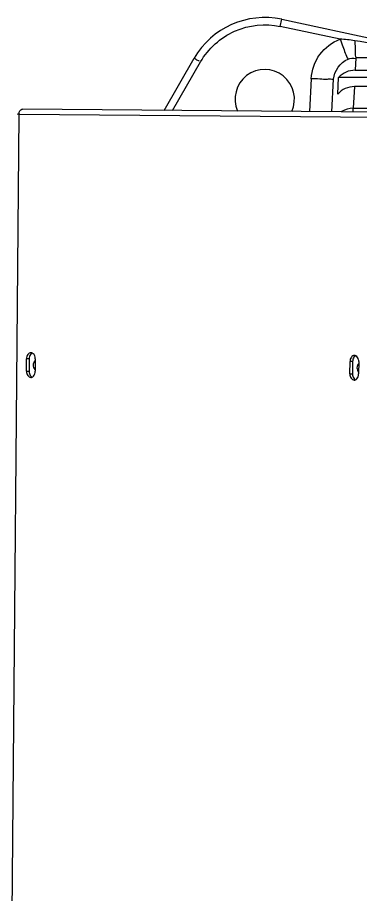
# Model space of a CAD drawing. Header units: millimetres. Extents: x 0 to 10500, y 0 to 7425.
# Drawn here: x 3142.7 to 3281.4, y 5733 to 6087.8 of the extents above; entities that cross this region are included whole.
import ezdxf

# ---------------------------------------------------------------- set-up
doc = ezdxf.new("R2010")
doc.units = ezdxf.units.MM
doc.header["$LTSCALE"] = 577.5
doc.layers.get('0').update_dxf_attribs({"linetype": 'CONTINUOUS'})

msp = doc.modelspace()

# ---------------------------------------------------------------- linework, layer by layer
at = {"color": 6, "linetype": 'Continuous'}
for p, q in [((3248.95, 6084.24), (3249.55, 6087.1)), ((3249.55, 6087.1), (3316.69, 6072.83)), ((3273.17, 6079.09), (3248.95, 6084.24)), ((3201.96, 6050.27), (3214.11, 6071.32)), ((3279.54, 6071.53), (3279.27, 6066.51)), ((3205.38, 6050.24), (3216.73, 6069.9)), ((3272.22, 6056.88), (3272.57, 6063.52)), ((3316.69, 6063.52), (3272.57, 6063.52)), ((3279.27, 6066.51), (3316.69, 6066.51)), ((3261.5, 6063.07), (3260.8, 6049.78)), ((3269.85, 6049.7), (3270.54, 6062.83)), ((3278.93, 6059.87), (3278.47, 6051.11)), ((3316.69, 6059.87), (3278.93, 6059.87)), ((3278.4, 6049.77), (3278.47, 6051.11)), ((3278.47, 6051.11), (3316.69, 6051.11))]:
    msp.add_line(p, q, dxfattribs=at)
at = {"color": 7, "linetype": 'Continuous'}
for p, q in [((3381.6, 6048.77), (3144.73, 6050.75)), ((3139.95, 5647.27), (3143.3, 6048.76)), ((3143.3, 6048.76), (3381.94, 6046.77)), ((3146.32, 5944.73), (3146.36, 5949.73)), ((3147.42, 5949.72), (3146.36, 5949.73)), ((3147.42, 5949.72), (3147.38, 5944.72)), ((3149.9, 5949.7), (3149.85, 5944.7)), ((3277.13, 5943.64), (3277.17, 5948.64)), ((3278.23, 5948.63), (3277.17, 5948.64)), ((3278.23, 5948.63), (3278.19, 5943.63)), ((3280.71, 5948.61), (3280.66, 5943.61)), ((3146.32, 5944.73), (3147.38, 5944.72)), ((3277.13, 5943.64), (3278.19, 5943.63))]:
    msp.add_line(p, q, dxfattribs=at)
at = {"color": 6, "linetype": 'Continuous'}
for radius, start, end in [(33, 78, 150), (12, 335.1742, 203.8248)]:
    msp.add_arc((3242.69, 6054.82), radius, start, end, dxfattribs=at)
at = {"color": 7, "linetype": 'Continuous'}
msp.add_arc((3146.09, 6048.73), 2.79, 176.111, 179.5154, dxfattribs=at)
at = {"color": 6, "linetype": 'Continuous'}
for centre in [(3279.27, 6057.54), (3278.93, 6050.9)]:
    msp.add_ellipse(centre, major_axis=(9, 0), ratio=0.996184, start_param=1.570796, end_param=2.411865, dxfattribs=at)
for points, knots in [([(3216.73, 6069.9), (3219.84, 6075.24), (3229.65, 6084.23), (3242.9, 6085.5), (3248.95, 6084.24)], [0, 0, 0, 0, 0.499957, 1, 1, 1, 1]), ([(3261.5, 6063.07), (3261.68, 6066.51), (3264.09, 6073.44), (3269.95, 6077.88), (3273.17, 6079.09)], [0, 0, 0, 0, 0.500025, 1, 1, 1, 1]), ([(3273.17, 6079.09), (3273.55, 6078.09), (3274.65, 6075.39), (3275.43, 6072.52), (3276.38, 6070.93)], [0, 0, 0, 0, 0.36658, 1, 1, 1, 1]), ([(3279.1, 6078.46), (3279.13, 6076.87), (3279.41, 6074.65), (3279.17, 6072.16), (3279.54, 6071.53)], [0, 0, 0, 0, 0.685475, 1, 1, 1, 1]), ([(3214.11, 6071.32), (3214.21, 6071.49), (3215.14, 6070.53), (3215.69, 6070.49), (3216.2, 6070.18)], [0, 0, 0, 0, 0.249222, 1, 1, 1, 1]), ([(3316.69, 6072.16), (3313.74, 6072.01), (3301.36, 6071.66), (3288.97, 6071.58), (3279.54, 6071.53)], [0, 0, 0, 0, 0.238414, 1, 1, 1, 1]), ([(3270.54, 6062.83), (3270.53, 6062.6), (3269.13, 6063.02), (3267.73, 6062.67), (3264.71, 6062.97), (3262.65, 6063.01), (3261.5, 6063.07)], [0, 0, 0, 0, 0.076746, 0.293542, 0.617827, 1, 1, 1, 1])]:
    msp.add_open_spline(points, degree=3, knots=knots, dxfattribs=at)
for points in [[(3279.1, 6078.46), (3277.14, 6078.77), (3275.16, 6078.99), (3273.17, 6079.09)], [(3314.15, 6073.09), (3302.45, 6074.73), (3290.78, 6076.63), (3279.1, 6078.46)], [(3270.54, 6062.83), (3270.71, 6066.15), (3273.27, 6069.74), (3276.38, 6070.93)], [(3276.38, 6070.93), (3277.34, 6071.29), (3278.48, 6071.65), (3279.44, 6071.28)], [(3278.47, 6051.11), (3276.85, 6051.11), (3275.17, 6050.64), (3273.79, 6049.8)]]:
    msp.add_open_spline(points, degree=3, dxfattribs=at)
at = {"color": 7, "linetype": 'Continuous'}
for points in [[(3143.3, 6048.92), (3143.32, 6049.13), (3143.35, 6049.33), (3143.41, 6049.52)], [(3147.95, 5951.48), (3147.59, 5950.98), (3147.43, 5950.33), (3147.42, 5949.72)], [(3148.67, 5952.09), (3148.38, 5951.97), (3148.13, 5951.74), (3147.95, 5951.48)], [(3148.69, 5952.09), (3148.52, 5952.17), (3148.33, 5952.21), (3148.15, 5952.21)], [(3278.76, 5950.39), (3278.4, 5949.89), (3278.24, 5949.24), (3278.23, 5948.63)], [(3279.48, 5951), (3279.19, 5950.87), (3278.94, 5950.64), (3278.76, 5950.39)], [(3279.5, 5951), (3279.33, 5951.08), (3279.14, 5951.12), (3278.96, 5951.12)], [(3149.85, 5945.48), (3149.38, 5945.88), (3149.16, 5946.59), (3149.17, 5947.21)], [(3149.17, 5947.21), (3149.17, 5947.82), (3149.4, 5948.53), (3149.88, 5948.92)], [(3280.69, 5947.83), (3280.21, 5947.44), (3279.98, 5946.73), (3279.98, 5946.11)], [(3147.38, 5944.72), (3147.37, 5944.11), (3147.53, 5943.45), (3147.88, 5942.95)], [(3147.88, 5942.95), (3148.06, 5942.69), (3148.3, 5942.46), (3148.59, 5942.33)], [(3278.19, 5943.63), (3278.18, 5943.01), (3278.34, 5942.36), (3278.69, 5941.85)], [(3279.98, 5946.11), (3279.97, 5945.5), (3280.19, 5944.79), (3280.66, 5944.39)], [(3148.07, 5942.21), (3148.25, 5942.21), (3148.43, 5942.25), (3148.6, 5942.33)], [(3278.69, 5941.85), (3278.87, 5941.6), (3279.11, 5941.37), (3279.4, 5941.24)], [(3278.88, 5941.12), (3279.06, 5941.12), (3279.24, 5941.16), (3279.41, 5941.24)]]:
    msp.add_open_spline(points, degree=3, dxfattribs=at)
for points, knots in [([(3143.41, 6049.52), (3143.46, 6049.7), (3143.69, 6050.27), (3144.29, 6050.75), (3144.73, 6050.75)], [0, 0, 0, 0, 0.293704, 1, 1, 1, 1]), ([(3142.86, 6048.69), (3142.82, 6048.69), (3142.78, 6048.67), (3142.71, 6048.65), (3142.71, 6048.64)], [0, 0, 0, 0, 0.731701, 1, 1, 1, 1]), ([(3143.3, 6048.76), (3143.21, 6048.75), (3143.07, 6048.73), (3142.92, 6048.71), (3142.86, 6048.69)], [0, 0, 0, 0, 0.576678, 1, 1, 1, 1]), ([(3148.15, 5952.21), (3147.67, 5952.22), (3146.61, 5951.48), (3146.37, 5950.34), (3146.36, 5949.73)], [0, 0, 0, 0, 0.440244, 1, 1, 1, 1]), ([(3149.9, 5949.7), (3149.9, 5949.96), (3149.82, 5950.86), (3149.28, 5951.82), (3148.69, 5952.09)], [0, 0, 0, 0, 0.283473, 1, 1, 1, 1]), ([(3278.96, 5951.12), (3278.48, 5951.13), (3277.42, 5950.39), (3277.18, 5949.25), (3277.17, 5948.64)], [0, 0, 0, 0, 0.440244, 1, 1, 1, 1]), ([(3280.71, 5948.61), (3280.71, 5948.87), (3280.63, 5949.77), (3280.09, 5950.72), (3279.5, 5951)], [0, 0, 0, 0, 0.283473, 1, 1, 1, 1]), ([(3146.32, 5944.73), (3146.31, 5944.12), (3146.54, 5942.97), (3147.58, 5942.22), (3148.07, 5942.21)], [0, 0, 0, 0, 0.559771, 1, 1, 1, 1]), ([(3148.6, 5942.33), (3148.79, 5942.41), (3149.55, 5942.97), (3149.85, 5943.98), (3149.85, 5944.7)], [0, 0, 0, 0, 0.220161, 1, 1, 1, 1]), ([(3277.13, 5943.64), (3277.12, 5943.02), (3277.35, 5941.88), (3278.39, 5941.13), (3278.88, 5941.12)], [0, 0, 0, 0, 0.559771, 1, 1, 1, 1]), ([(3279.41, 5941.24), (3279.6, 5941.32), (3280.36, 5941.87), (3280.66, 5942.89), (3280.66, 5943.61)], [0, 0, 0, 0, 0.220161, 1, 1, 1, 1])]:
    msp.add_open_spline(points, degree=3, knots=knots, dxfattribs=at)

doc.saveas('drawing.dxf')
